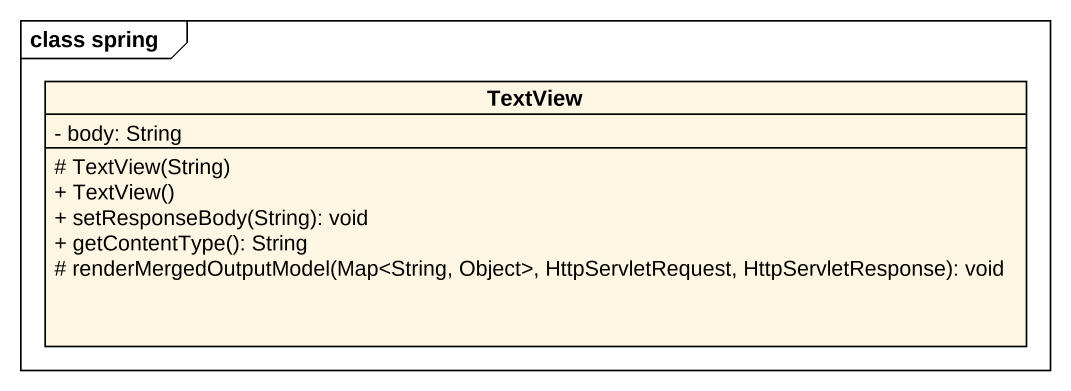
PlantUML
@startuml
mainframe class spring
hide circle
hide empty members
skinparam classAttributeIconSize 0
class TextView {
  - body: String
  # TextView(String)
  + TextView()
  + setResponseBody(String): void
  + getContentType(): String
  # renderMergedOutputModel(Map<String, Object>, HttpServletRequest, HttpServletResponse): void
}
@enduml
